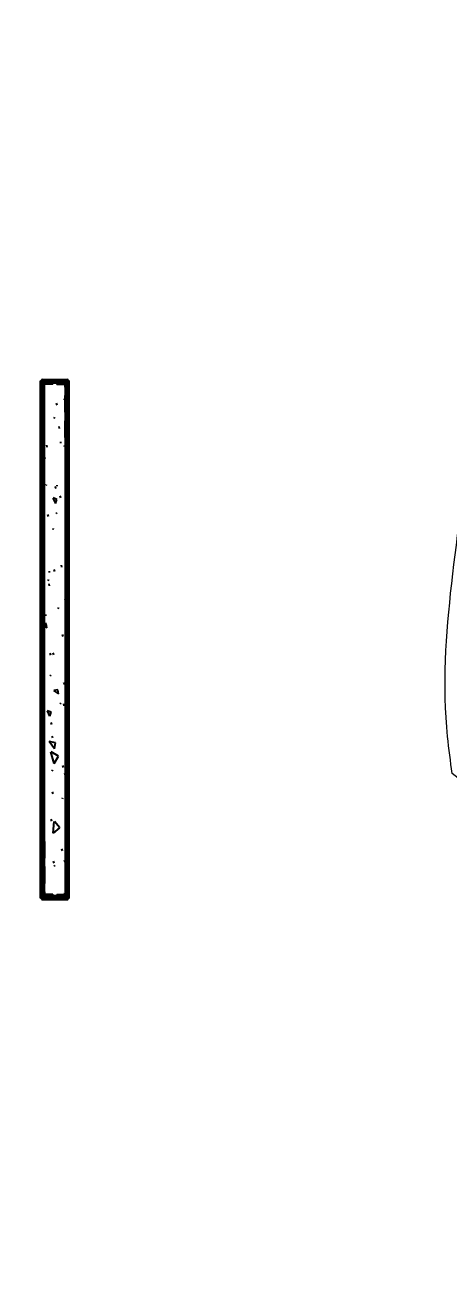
# Model space of a CAD drawing. Header units: millimetres. Extents: x -68 to 2520, y 0 to 297.
# Drawn here: x 1213.4 to 1314.3, y 0 to 297 of the extents above; entities that cross this region are included whole.
import ezdxf

# ---------------------------------------------------------------- set-up
doc = ezdxf.new("R2010")
doc.units = ezdxf.units.MM
for name, pattern in [('K5LT_BASIC', [0]), ('K5LT_DASHED', [6, 4, -2]), ('K5LT_THIN', [0]), ('K5LT_THIN_INCLUDED_TO_HATCHING', [0])]:
    doc.linetypes.add(name, pattern=pattern)
doc.layers.add('Системный слой', color=7, linetype='Continuous')
doc.styles.add('KDIMTEXTSTYLE', font='GOST_AU.SHX', dxfattribs={"width": 0.96, "oblique": 15, "height": 5})
doc.dimstyles.new('KDIMSTYLE (0.50)', dxfattribs={"dimtxt": 5, "dimasz": 1, "dimexe": 2, "dimexo": 0, "dimgap": 1, "dimtad": 1, "dimlfac": 2, "dimtxsty": 'KDIMTEXTSTYLE', "dimsah": 1, "dimcen": 0, "dimdle": 1, "dimadec": 0, "dimazin": 0, "dimtfac": 0.667, "dimtmove": 0, "dimatfit": 3, "dimfxl": 1, "dimtvp": 1, "dimtolj": 1, "dimtzin": 0, "dimarcsym": 0})
pattern_1 = [(45, (0, 0), (-1.4142136, 1.4142136), [])]
pattern_2 = [(-45, (0, 0), (1.4142136, 1.4142136), [])]
pattern_3 = [(40, (7.66, 6.428), (-20.5692, 24.5134), [2, -30]), (130, (9.193, 7.713), (-24.5134, -20.5692), [2, -30]), (85, (7.66, 6.428), (-20.56883, 24.51297), [2.828, -42.426]), (60, (9.193, 7.713), (-27.7128, 16), [2, -30]), (150, (10.192, 9.445), (-16, -27.7128), [2, -30]), (105, (9.193, 7.713), (-27.7123, 15.9997), [2.828, -42.426]), (80, (16.853, 14.141), (-26.0974, 4.6017), [1.5, -25]), (170, (17.114, 15.618), (-4.6017, -26.0974), [1.5, -25]), (125, (16.853, 14.141), (-26.09695, 4.6016), [2.121, -35.355]), (100, (-18.796, -15.771), (-15.75692, -2.77837), [1, -15]), (190, (-18.97, -14.787), (2.77837, -15.75692), [1, -15]), (145, (-18.796, -15.771), (-15.75733, -2.77844), [1.414, -21.213]), (70, (1.233, 14.088), (-15.03508, 5.47232), [1, -15]), (160, (1.575, 15.028), (-5.47232, -15.03508), [1, -15]), (115, (1.233, 14.088), (-15.03547, 5.47246), [1.414, -21.213]), (85, (0, 0), (-9.35186, 7.84492), [0.3, -10]), (65, (0, 0), (-2.418448, 6.64463), [0.3, -10]), (105, (0, 0), (-6.193075, 7.658056), [0.5, -12]), (110, (0, 0), (-7.94593, 1.36463), [0.5, -7])]

# ---------------------------------------------------------------- blocks, each defined once
blk = doc.blocks.new('U24')
at = {"layer": 'Системный слой', "color": 7, "linetype": 'K5LT_DASHED', "lineweight": 18}
for p, q in [((1220.92, 211.5), (1220.92, 211.65)), ((1222.98, 211.65), (1220.92, 211.65)), ((1220.92, 211.5), (1222.83, 211.5)), ((1222.83, 198.91), (1222.83, 211.5)), ((1222.98, 198.91), (1222.98, 211.65)), ((1222.98, 198.91), (1222.83, 198.91))]:
    blk.add_line(p, q, dxfattribs=at)
blk = doc.blocks.new('U25')
at = {"layer": 'Системный слой', "color": 7, "linetype": 'K5LT_DASHED', "lineweight": 18}
for p, q in [((1217.95, 198.91), (1217.95, 211.65)), ((1217.95, 211.65), (1220, 211.65)), ((1220, 211.5), (1218.1, 211.5)), ((1218.1, 198.91), (1218.1, 211.5)), ((1220, 211.5), (1220, 211.65)), ((1217.95, 198.91), (1218.1, 198.91))]:
    blk.add_line(p, q, dxfattribs=at)
blk = doc.blocks.new('U26')
at = {"layer": 'Системный слой', "color": 7, "linetype": 'K5LT_DASHED', "lineweight": 18}
for p, q in [((1222.83, 102.88), (1222.83, 90.3)), ((1222.98, 102.88), (1222.83, 102.88)), ((1222.98, 102.88), (1222.98, 90.15)), ((1220.92, 90.3), (1220.92, 90.15)), ((1220.92, 90.3), (1222.83, 90.3)), ((1222.98, 90.15), (1220.92, 90.15))]:
    blk.add_line(p, q, dxfattribs=at)
blk = doc.blocks.new('U27')
at = {"layer": 'Системный слой', "color": 7, "linetype": 'K5LT_DASHED', "lineweight": 18}
for p, q in [((1217.95, 102.88), (1217.95, 90.15)), ((1217.95, 102.88), (1218.1, 102.88)), ((1218.1, 102.88), (1218.1, 90.3)), ((1217.95, 90.15), (1220, 90.15)), ((1220, 90.3), (1218.1, 90.3)), ((1220, 90.3), (1220, 90.15))]:
    blk.add_line(p, q, dxfattribs=at)
blk = doc.blocks.new('U37')
at = {"layer": 'Системный слой', "color": 7, "linetype": 'K5LT_DASHED', "lineweight": 18}
for p, q in [((1220.92, 211.5), (1220.92, 211.65)), ((1222.98, 211.65), (1220.92, 211.65)), ((1220.92, 211.5), (1222.83, 211.5)), ((1222.83, 198.91), (1222.83, 211.5)), ((1222.98, 198.91), (1222.98, 211.65)), ((1222.98, 198.91), (1222.83, 198.91))]:
    blk.add_line(p, q, dxfattribs=at)
blk = doc.blocks.new('U38')
at = {"layer": 'Системный слой', "color": 7, "linetype": 'K5LT_DASHED', "lineweight": 18}
for p, q in [((1217.95, 198.91), (1217.95, 211.65)), ((1217.95, 211.65), (1220, 211.65)), ((1220, 211.5), (1218.1, 211.5)), ((1218.1, 198.91), (1218.1, 211.5)), ((1220, 211.5), (1220, 211.65)), ((1217.95, 198.91), (1218.1, 198.91))]:
    blk.add_line(p, q, dxfattribs=at)
blk = doc.blocks.new('U39')
at = {"layer": 'Системный слой', "color": 7, "linetype": 'K5LT_DASHED', "lineweight": 18}
for p, q in [((1222.83, 102.88), (1222.83, 90.3)), ((1222.98, 102.88), (1222.83, 102.88)), ((1222.98, 102.88), (1222.98, 90.15)), ((1220.92, 90.3), (1220.92, 90.15)), ((1220.92, 90.3), (1222.83, 90.3)), ((1222.98, 90.15), (1220.92, 90.15))]:
    blk.add_line(p, q, dxfattribs=at)
blk = doc.blocks.new('U40')
at = {"layer": 'Системный слой', "color": 7, "linetype": 'K5LT_DASHED', "lineweight": 18}
for p, q in [((1217.95, 102.88), (1217.95, 90.15)), ((1217.95, 102.88), (1218.1, 102.88)), ((1218.1, 102.88), (1218.1, 90.3)), ((1217.95, 90.15), (1220, 90.15)), ((1220, 90.3), (1218.1, 90.3)), ((1220, 90.3), (1220, 90.15))]:
    blk.add_line(p, q, dxfattribs=at)
blk = doc.blocks.new('KDIMARROW_01')
at = {"layer": 'Системный слой'}
blk.add_hatch(color=0, dxfattribs=at).paths.add_polyline_path([(0, 0), (-5, 0.66), (-4.5, 0), (-5, -0.66)])
at = {"layer": 'Системный слой', "color": 0, "linetype": 'K5LT_THIN', "lineweight": 18}
for p, q in [((-4.5, 0), (-5, 0.66)), ((-5, 0.66), (0, 0)), ((0, 0), (-5, -0.66)), ((-5, -0.66), (-4.5, 0)), ((0, 0), (-1, 0))]:
    blk.add_line(p, q, dxfattribs=at)

msp = doc.modelspace()

# ---------------------------------------------------------------- hatches: boundary and pattern name
at = {"layer": 'Системный слой'}
h = msp.add_hatch(dxfattribs=at)
h.set_pattern_fill('Металл', angle=45, style=0, pattern_type=0)
h.set_pattern_definition(pattern_1)
h.paths.add_polyline_path([(1217.52384, 212.10232), (1217.56689, 212.20627), (1217.67084, 212.24932), (1223.25684, 212.24932), (1223.36078, 212.20627), (1223.40384, 212.10232), (1223.40384, 206.39632), (1223.55084, 206.39632), (1223.55084, 212.10232), (1223.46472, 212.31021), (1223.25684, 212.39632), (1221.93321, 212.39632), (1220.16984, 212.39632), (1217.67084, 212.39632), (1217.46295, 212.31021), (1217.37684, 212.10232), (1217.37684, 206.39632), (1217.52384, 206.39632)])
h = msp.add_hatch(dxfattribs=at)
h.set_pattern_fill('Металл', angle=45, style=0, pattern_type=0)
h.set_pattern_definition(pattern_1)
h.paths.add_polyline_path([(1217.52384, 212.10232), (1217.56689, 212.20627), (1217.67084, 212.24932), (1223.25684, 212.24932), (1223.36078, 212.20627), (1223.40384, 212.10232), (1223.40384, 206.39632), (1223.55084, 206.39632), (1223.55084, 212.10232), (1223.46472, 212.31021), (1223.25684, 212.39632), (1221.93321, 212.39632), (1220.16984, 212.39632), (1217.67084, 212.39632), (1217.46295, 212.31021), (1217.37684, 212.10232), (1217.37684, 206.39632), (1217.52384, 206.39632)])
h = msp.add_hatch(dxfattribs=at)
h.set_pattern_fill('Металл', angle=-45, style=0, pattern_type=0)
h.set_pattern_definition(pattern_2)
h.paths.add_polyline_path([(1217.56059, 212.17582), (1217.56059, 89.61682), (1217.59734, 89.61682), (1217.59734, 167.58007), (1217.59734, 170.81407), (1217.59734, 212.17582)])
h.paths.add_polyline_path([(1223.33034, 212.17582), (1223.33034, 170.81407), (1223.33034, 89.61682), (1223.36709, 89.61682), (1223.36709, 212.17582)])
h = msp.add_hatch(dxfattribs=at)
h.set_pattern_fill('Металл', angle=-45, style=0, pattern_type=0)
h.set_pattern_definition(pattern_2)
h.paths.add_polyline_path([(1217.56059, 212.17582), (1217.56059, 89.61682), (1217.59734, 89.61682), (1217.59734, 167.58007), (1217.59734, 170.81407), (1217.59734, 212.17582)])
h.paths.add_polyline_path([(1223.33034, 212.17582), (1223.33034, 170.81407), (1223.33034, 89.61682), (1223.36709, 89.61682), (1223.36709, 212.17582)])
h = msp.add_hatch(dxfattribs=at)
h.set_pattern_fill('Песок', angle=40, style=0, pattern_type=0)
h.set_pattern_definition(pattern_3)
h.paths.add_polyline_path([(1217.59734, 167.58007), (1217.59734, 89.61682), (1223.33034, 89.61682), (1223.33034, 167.58007), (1223.33034, 170.81407), (1223.33034, 212.17582), (1217.59734, 212.17582), (1217.59734, 170.81407)])
h = msp.add_hatch(dxfattribs=at)
h.set_pattern_fill('Песок', angle=40, style=0, pattern_type=0)
h.set_pattern_definition(pattern_3)
h.paths.add_polyline_path([(1217.59734, 167.58007), (1217.59734, 89.61682), (1223.33034, 89.61682), (1223.33034, 167.58007), (1223.33034, 170.81407), (1223.33034, 212.17582), (1217.59734, 212.17582), (1217.59734, 170.81407)])
h = msp.add_hatch(dxfattribs=at)
h.set_pattern_fill('Металл', angle=45, style=0, pattern_type=0)
h.set_pattern_definition(pattern_1)
h.paths.add_polyline_path([(1217.37684, 95.39632), (1217.37684, 89.69032), (1217.46295, 89.48243), (1217.67084, 89.39632), (1220.16984, 89.39632), (1221.71234, 89.39632), (1223.25684, 89.39632), (1223.40384, 89.43571), (1223.40384, 89.69032), (1223.36078, 89.58638), (1223.25684, 89.54332), (1217.67084, 89.54332), (1217.56689, 89.58638), (1217.52384, 89.69032), (1217.52384, 95.39632)])
h = msp.add_hatch(dxfattribs=at)
h.set_pattern_fill('Металл', angle=45, style=0, pattern_type=0)
h.set_pattern_definition(pattern_1)
h.paths.add_polyline_path([(1217.37684, 95.39632), (1217.37684, 89.69032), (1217.46295, 89.48243), (1217.67084, 89.39632), (1220.16984, 89.39632), (1221.71234, 89.39632), (1223.25684, 89.39632), (1223.40384, 89.43571), (1223.40384, 89.69032), (1223.36078, 89.58638), (1223.25684, 89.54332), (1217.67084, 89.54332), (1217.56689, 89.58638), (1217.52384, 89.69032), (1217.52384, 95.39632)])

# ---------------------------------------------------------------- linework, layer by layer
at = {"layer": 'Системный слой', "color": 5, "linetype": 'K5LT_BASIC', "lineweight": 60, "true_color": 0x0000ff}
for p, q in [((1217.37684, 212.39632), (1220.16984, 212.39632)), ((1217.37684, 89.39632), (1217.37684, 212.39632)), ((1217.37684, 212.39632), (1220.16984, 212.39632)), ((1217.37684, 89.39632), (1217.37684, 212.39632)), ((1217.52384, 89.69032), (1217.52384, 212.10232)), ((1217.52384, 89.69032), (1217.52384, 212.10232)), ((1223.33034, 212.17582), (1217.56059, 212.17582)), ((1217.56059, 212.17582), (1217.56059, 89.61682)), ((1223.33034, 212.17582), (1217.56059, 212.17582)), ((1217.56059, 212.17582), (1217.56059, 89.61682)), ((1217.59734, 212.17582), (1217.59734, 89.61682)), ((1217.59734, 170.81407), (1217.59734, 212.17582)), ((1217.59734, 212.17582), (1217.59734, 89.61682)), ((1217.59734, 170.81407), (1217.59734, 212.17582)), ((1217.67084, 212.24932), (1223.25684, 212.24932)), ((1217.67084, 212.24932), (1223.25684, 212.24932)), ((1220.16984, 212.39632), (1221.93321, 212.39632)), ((1220.16984, 212.39632), (1221.93321, 212.39632)), ((1221.71234, 212.39632), (1223.55084, 212.39632)), ((1221.71234, 212.39632), (1223.55084, 212.39632)), ((1223.36709, 212.17582), (1223.33034, 212.17582)), ((1223.33034, 89.61682), (1223.33034, 212.17582)), ((1223.33034, 212.17582), (1223.33034, 170.81407)), ((1223.36709, 212.17582), (1223.33034, 212.17582)), ((1223.33034, 89.61682), (1223.33034, 212.17582)), ((1223.33034, 212.17582), (1223.33034, 170.81407)), ((1223.36709, 89.61682), (1223.36709, 212.17582)), ((1223.36709, 89.61682), (1223.36709, 212.17582)), ((1223.40384, 89.43571), (1223.40384, 212.10232)), ((1223.40384, 89.43571), (1223.40384, 212.10232)), ((1223.55084, 89.39632), (1223.55084, 212.39632)), ((1223.55084, 89.39632), (1223.55084, 212.39632)), ((1217.52384, 206.39632), (1217.37684, 206.39632)), ((1217.52384, 206.39632), (1217.37684, 206.39632)), ((1223.55084, 206.39632), (1223.40384, 206.39632)), ((1223.55084, 206.39632), (1223.40384, 206.39632)), ((1217.59734, 167.58007), (1217.59734, 170.81407)), ((1217.59734, 167.58007), (1217.59734, 170.81407)), ((1223.33034, 170.81407), (1223.33034, 167.58007)), ((1223.33034, 170.81407), (1223.33034, 167.58007)), ((1217.37684, 125.29837), (1217.37684, 125.62912)), ((1217.37684, 125.29837), (1217.37684, 125.62912)), ((1217.37684, 125.29837), (1217.37684, 122.87287)), ((1217.37684, 125.29837), (1217.37684, 122.87287)), ((1217.52384, 125.29837), (1217.52384, 125.62912)), ((1217.52384, 125.29837), (1217.52384, 125.62912)), ((1217.52384, 125.29837), (1217.52384, 122.87287)), ((1217.52384, 125.29837), (1217.52384, 122.87287)), ((1223.40384, 125.29837), (1223.40384, 125.62912)), ((1223.40384, 125.29837), (1223.40384, 125.62912)), ((1223.40384, 123.07132), (1223.40384, 125.29837)), ((1223.40384, 123.07132), (1223.40384, 125.29837)), ((1223.55084, 125.29837), (1223.55084, 125.62912)), ((1223.55084, 125.29837), (1223.55084, 125.62912)), ((1223.55084, 123.07132), (1223.55084, 125.29837)), ((1223.55084, 123.07132), (1223.55084, 125.29837)), ((1217.37684, 122.87287), (1217.37684, 122.57887)), ((1217.37684, 122.87287), (1217.37684, 122.57887)), ((1223.40384, 122.87287), (1223.40384, 123.07132)), ((1223.40384, 122.87287), (1223.40384, 123.07132)), ((1217.52384, 95.39632), (1217.37684, 95.39632)), ((1217.52384, 95.39632), (1217.37684, 95.39632)), ((1223.55084, 95.39632), (1223.40384, 95.39632)), ((1223.55084, 95.39632), (1223.40384, 95.39632)), ((1217.37684, 89.39632), (1220.16984, 89.39632)), ((1217.37684, 89.39632), (1220.16984, 89.39632)), ((1223.33034, 89.61682), (1217.56059, 89.61682)), ((1223.33034, 89.61682), (1217.56059, 89.61682)), ((1217.67084, 89.54332), (1223.25684, 89.54332)), ((1217.67084, 89.54332), (1223.25684, 89.54332)), ((1220.16984, 89.39632), (1221.93321, 89.39632)), ((1220.16984, 89.39632), (1221.93321, 89.39632)), ((1221.71234, 89.39632), (1223.55084, 89.39632)), ((1221.71234, 89.39632), (1223.55084, 89.39632)), ((1223.36709, 89.61682), (1223.33034, 89.61682)), ((1223.36709, 89.61682), (1223.33034, 89.61682))]:
    msp.add_line(p, q, dxfattribs=at)
at = {"layer": 'Системный слой', "color": 7, "linetype": 'K5LT_THIN', "lineweight": 18}
for p, q in [((1217.45034, 212.39632), (1217.45034, 212.29679)), ((1217.45034, 212.39632), (1217.45034, 212.29679)), ((1223.47734, 212.29679), (1223.47734, 212.39632)), ((1223.47734, 212.29679), (1223.47734, 212.39632)), ((1217.45034, 89.39632), (1217.45034, 89.49586)), ((1217.45034, 89.39632), (1217.45034, 89.49586)), ((1223.47734, 89.49586), (1223.47734, 89.39632)), ((1223.47734, 89.49586), (1223.47734, 89.39632))]:
    msp.add_line(p, q, dxfattribs=at)
at = {"layer": 'Системный слой', "color": 5, "linetype": 'K5LT_BASIC', "lineweight": 60, "true_color": 0x0000ff}
for centre, radius, start, end in [((1217.67084, 212.10232), 0.294, 90, 180), ((1217.67084, 212.10232), 0.294, 90, 180), ((1217.67084, 212.10232), 0.147, 90, 180), ((1217.67084, 212.10232), 0.147, 90, 180), ((1223.25684, 212.10232), 0.294, 0, 90), ((1223.25684, 212.10232), 0.294, 0, 90), ((1223.25684, 212.10232), 0.147, 0, 90), ((1223.25684, 212.10232), 0.147, 0, 90), ((1217.67084, 89.69032), 0.294, 180, 270), ((1217.67084, 89.69032), 0.294, 180, 270), ((1217.67084, 89.69032), 0.147, 180, 270), ((1217.67084, 89.69032), 0.147, 180, 270), ((1223.25684, 89.69032), 0.294, 270, 0), ((1223.25684, 89.69032), 0.147, 270, 0), ((1223.25684, 89.69032), 0.294, 270, 0), ((1223.25684, 89.69032), 0.147, 270, 0)]:
    msp.add_arc(centre, radius, start, end, dxfattribs=at)
at = {"layer": 'Системный слой', "color": 7, "linetype": 'K5LT_THIN_INCLUDED_TO_HATCHING', "lineweight": 18}
msp.add_open_spline([(1315.05682, 118.99299), (1322.3609, 113.02844), (1330.10798, 108.98532), (1338.29806, 106.86365), (1348.37745, 104.25254), (1359.79751, 107.64452), (1370.54912, 107.76085), (1386.28159, 107.93106), (1402.03285, 107.72229), (1417.75461, 107.09765), (1425.50445, 106.78974), (1433.60262, 104.57834), (1440.99436, 105.87973), (1450.33526, 107.52429), (1461.81958, 112.3601), (1467.31709, 118.99299), (1474.90332, 128.14599), (1471.16451, 145.89086), (1471.35678, 159.37299), (1471.52701, 171.30898), (1469.27083, 183.27352), (1469.15331, 195.23299), (1469.03638, 207.13358), (1471.50384, 219.11171), (1470.63523, 230.95299), (1470.14877, 237.58458), (1470.91553, 245.89967), (1467.89376, 250.78625), (1463.19581, 258.38343), (1448.49402, 258.77692), (1438.51461, 261.07291), (1417.3108, 265.95132), (1394.36403, 261.8002), (1372.37912, 260.36449), (1362.51615, 259.72039), (1351.97599, 260.81271), (1342.82661, 257.70791), (1335.27334, 255.14475), (1326.34869, 250.99546), (1321.601, 245.4809), (1312.90248, 235.37736), (1319.88245, 215.61034), (1318.94442, 200.6801), (1317.41744, 176.3755), (1311.40715, 151.96864), (1313.94612, 127.79299), (1314.25437, 124.85789), (1314.6246, 121.92456), (1315.05682, 118.99299)], degree=3, knots=[0, 0, 0, 0, 1, 1, 1, 2, 2, 2, 3, 3, 3, 4, 4, 4, 5, 5, 5, 6, 6, 6, 7, 7, 7, 8, 8, 8, 9, 9, 9, 10, 10, 10, 11, 11, 11, 12, 12, 12, 13, 13, 13, 14, 14, 14, 15, 15, 15, 16, 16, 16, 16], dxfattribs=at)

# ---------------------------------------------------------------- block references
at = {"layer": 'Системный слой'}
for name in ['U25', 'U38', 'U24', 'U37', 'U27', 'U40', 'U26', 'U39']:
    msp.add_blockref(name, (0, 0), dxfattribs=at)

# ---------------------------------------------------------------- dimensions: what is measured, and where the dimension line sits
at = {"layer": 'Системный слой', "color": 7}
msp.add_radius_dim(center=(1192.46398, 46.80853), radius=615.61967, location=(1785.47608, 19.95766), text='\\H5.0;\\W0.965;\\Q15;R\\H5.0;\\W0.965;\\Q15;\\Q15; раскрытия', dimstyle='KDIMSTYLE (0.50)', override={"dimblk2": 'KDIMARROW_01', "dimclrt": 7, "dimtofl": 0, "dimtolj": 1}, dxfattribs=at).render()

doc.saveas('drawing.dxf')
